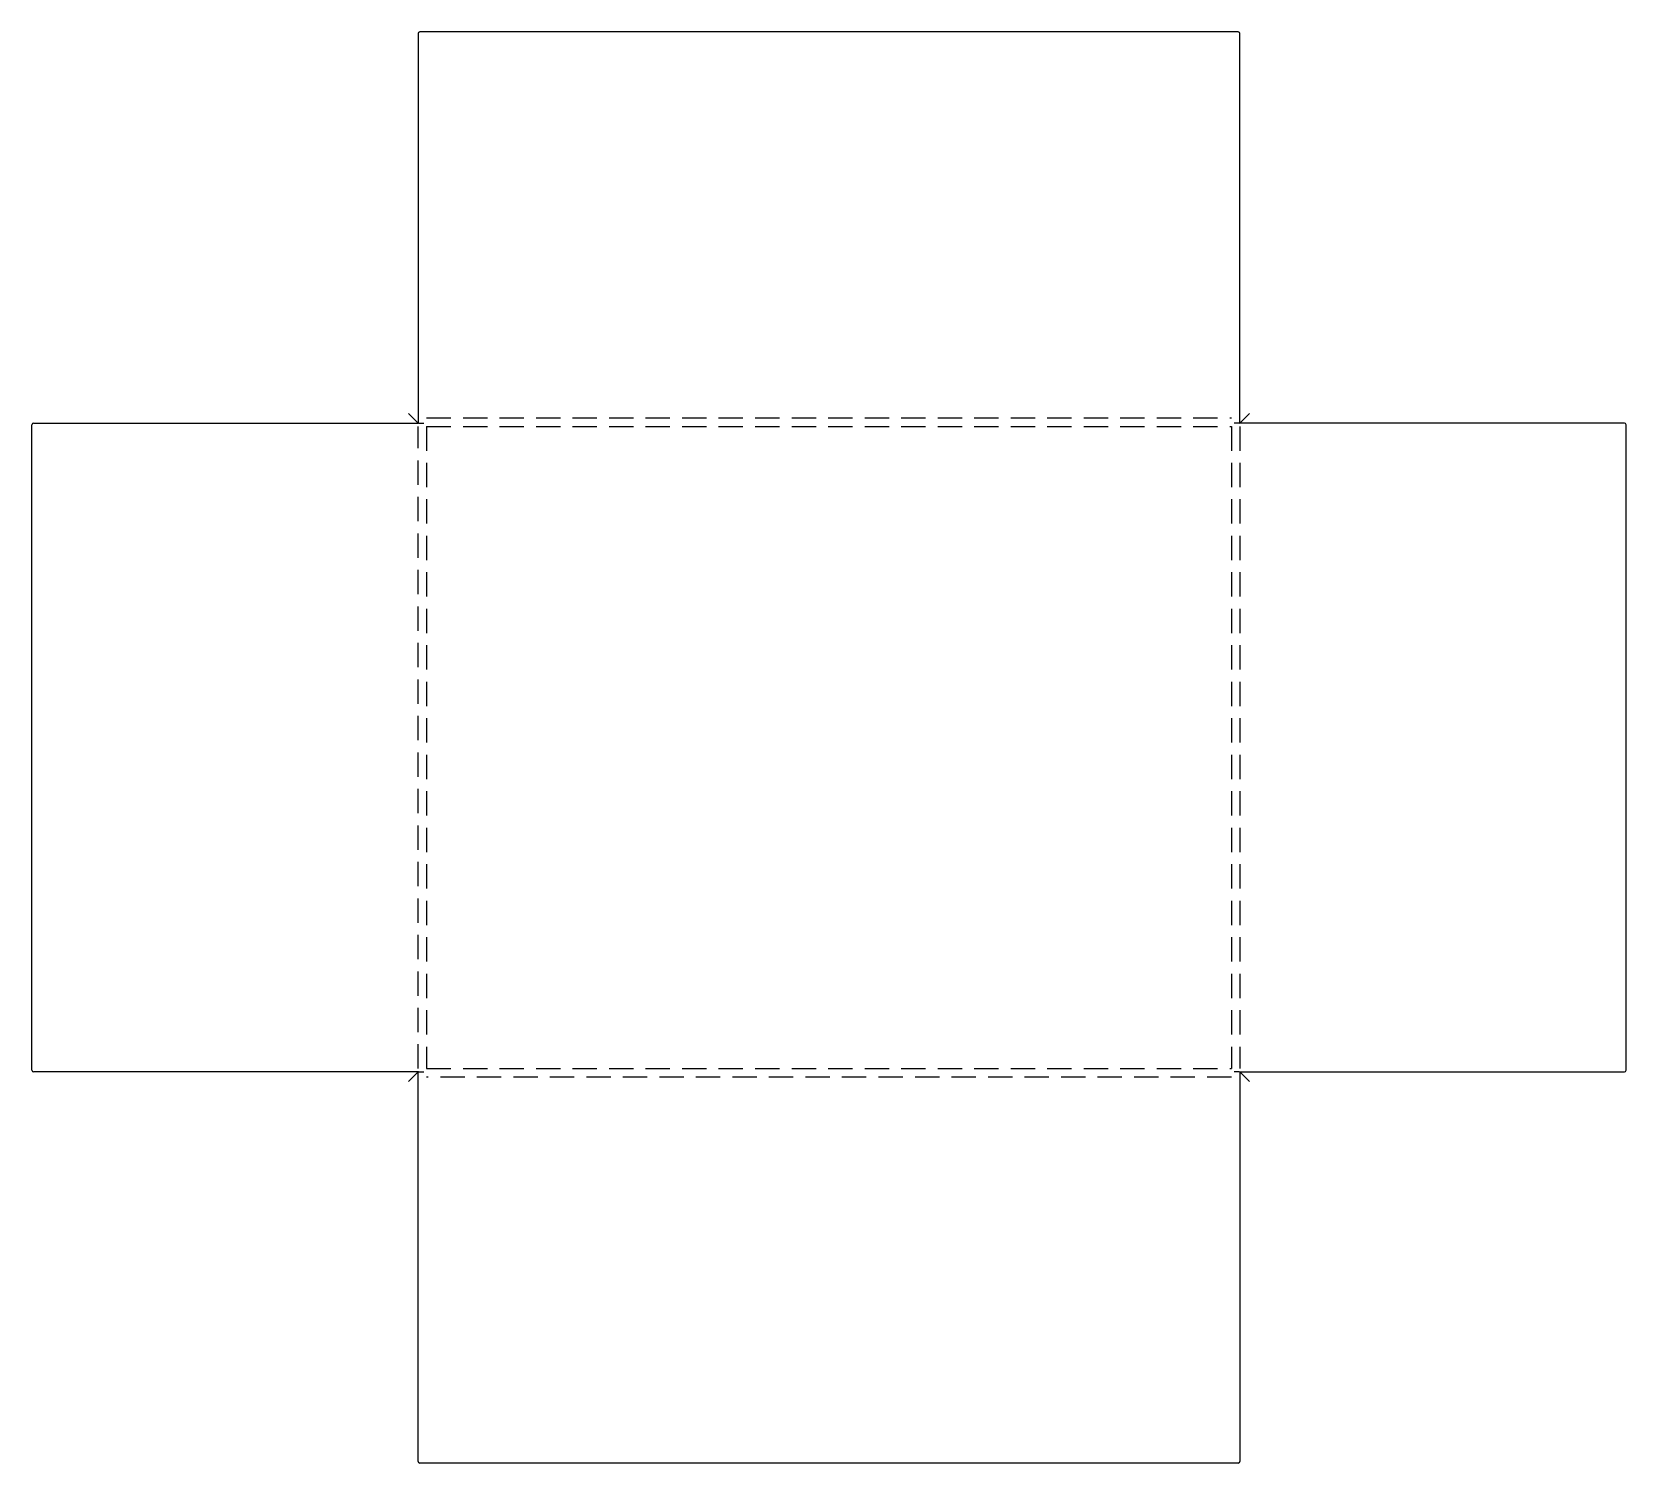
# Model space of a CAD drawing. Header units: inches. Extents: x 0 to 491, y 0 to 441.
import ezdxf

# ---------------------------------------------------------------- set-up
doc = ezdxf.new("R2010")
doc.units = ezdxf.units.IN
doc.header["$LTSCALE"] = 15
doc.header["$MEASUREMENT"] = 0
doc.linetypes.add('DASHED', pattern=[0.75, 0.5, -0.25])

msp = doc.modelspace()

# ---------------------------------------------------------------- linework, layer by layer
for p, q in [((119, 440.7), (119, 320.6)), ((371.7, 441.2), (119.5, 441.2)), ((372.2, 320.6), (372.2, 440.7)), ((0, 121.1), (0, 320.1)), ((0.5, 320.6), (119, 320.6)), ((490.7, 320.6), (372.2, 320.6)), ((491.2, 121.1), (491.2, 320.1)), ((119, 120.6), (0.5, 120.6)), ((119, 0.5), (119, 120.6)), ((372.2, 120.6), (490.7, 120.6)), ((372.2, 120.6), (372.2, 0.5)), ((371.7, 0), (119.5, 0))]:
    msp.add_line(p, q)
at = {"color": 3}
for p, q in [((116, 323.6), (118.85, 320.75)), ((119.21, 320.6), (120.8, 320.6)), ((371.99, 320.6), (370.4, 320.6)), ((375.2, 323.6), (372.35, 320.75)), ((116, 117.6), (118.85, 120.45)), ((119.21, 120.6), (120.8, 120.6)), ((371.99, 120.6), (370.4, 120.6)), ((375.2, 117.6), (372.35, 120.45))]:
    msp.add_line(p, q, dxfattribs=at)
at = {"linetype": 'DASHED'}
for p, q in [((119, 121.6), (119, 319.6)), ((121.6, 322.2), (369.6, 322.2)), ((121.6, 319.6), (121.6, 121.6)), ((121.6, 319.6), (369.6, 319.6)), ((369.6, 319.6), (369.6, 121.6)), ((372.2, 319.6), (372.2, 121.6)), ((121.6, 121.6), (369.6, 121.6)), ((369.6, 119), (121.6, 119))]:
    msp.add_line(p, q, dxfattribs=at)
for centre, start, end in [((119.5, 440.7), 90, 180), ((371.7, 440.7), 0, 90), ((0.5, 320.1), 90, 180), ((490.7, 320.1), 0, 90), ((0.5, 121.1), 180, 270), ((490.7, 121.1), 270, 0), ((119.5, 0.5), 180, 270), ((371.7, 0.5), 270, 0)]:
    msp.add_arc(centre, 0.5, start, end)
at = {"color": 3}
for centre, start, end in [((119.21, 321.1), 225, 270), ((371.99, 321.1), 270, 315), ((119.21, 120.1), 90, 135), ((371.99, 120.1), 45, 90)]:
    msp.add_arc(centre, 0.5, start, end, dxfattribs=at)

doc.saveas('drawing.dxf')
